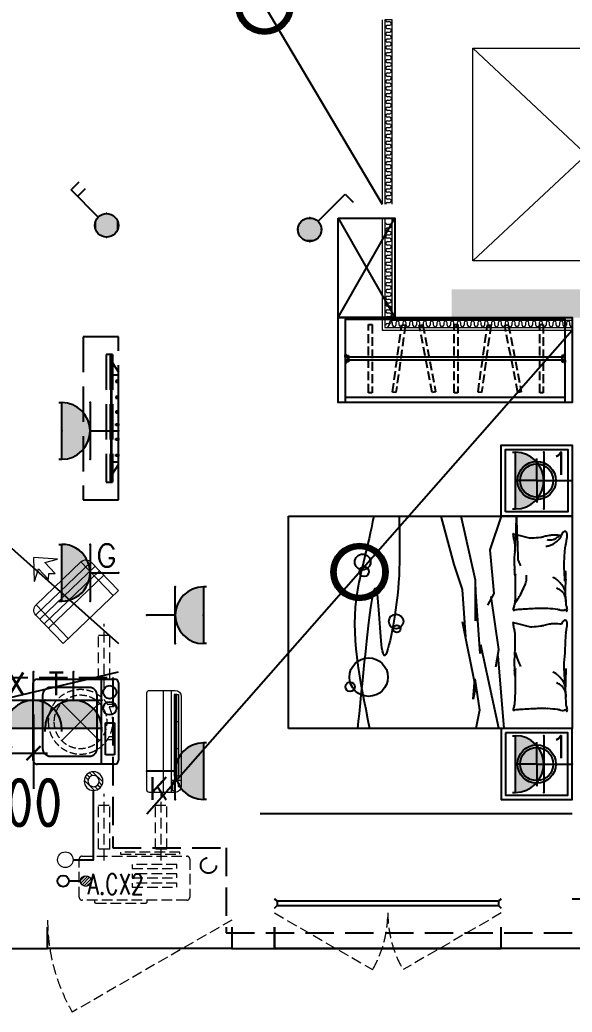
# Model space of a CAD drawing. Extents: x 3443499 to 7125205, y -1700016 to -264854.
# Drawn here: x 3697613 to 3701509, y -839253 to -832253 of the extents above; entities that cross this region are included whole.
import ezdxf
from ezdxf.enums import TextEntityAlignment as Align

# ---------------------------------------------------------------- set-up
doc = ezdxf.new("R2010")
doc.units = 0
doc.header["$LTSCALE"] = 1000
doc.header["$MEASUREMENT"] = 0
for name, pattern in [('$1$DASH', [0.35, 0.25, -0.1]), ('3.5方案汇报，与郭总、侯月琴确定户型_t8$0$高层_t8$0$DASH', [0.35, 0.25, -0.1]), ('A户型$0$DASH', [0.35, 0.25, -0.1]), ('DASH', [0.35, 0.25, -0.1]), ('HIDDEN', [0.375, 0.25, -0.125])]:
    doc.linetypes.add(name, pattern=pattern)
doc.layers.get('0').update_dxf_attribs({"linetype": 'CONTINUOUS'})
doc.layers.get('Defpoints').update_dxf_attribs({"linetype": 'CONTINUOUS'})
for name, color, linetype in [('!!电气', 1, 'CONTINUOUS'), ('!校对', 2, 'CONTINUOUS'), ('3-栏杆1', 252, 'CONTINUOUS'), ('3.5方案汇报，与郭总、侯月琴确定户型_t8$0$2020.03.04 -1安徽标准化洋房户型(UA）_t8_t8$0$A-家具-FURN', 251, 'CONTINUOUS'), ('3.5方案汇报，与郭总、侯月琴确定户型_t8$0$2020.03.04 -1安徽标准化洋房户型(UA）_t8_t8$0$fur', 252, 'CONTINUOUS'), ('3.5方案汇报，与郭总、侯月琴确定户型_t8$0$2020.03.04 -1安徽标准化洋房户型(UA）_t8_t8$0$看线', 154, 'CONTINUOUS'), ('3.5方案汇报，与郭总、侯月琴确定户型_t8$0$高层_t8$0$LS-家具-LB', 8, 'CONTINUOUS'), ('5fur', 175, 'CONTINUOUS'), ('EQUIP-插座', 3, 'CONTINUOUS'), ('EQUIP-照明', 3, 'CONTINUOUS'), ('LS-家具-LB', 8, 'CONTINUOUS'), ('LVTRY', 252, 'CONTINUOUS'), ('TEL_DIM', 3, 'CONTINUOUS'), ('TEL_TEXT', 7, 'CONTINUOUS'), ('VPIPE-凝结', 150, 'CONTINUOUS'), ('VPIPE-雨水', 4, 'DASH'), ('保温', 6, 'CONTINUOUS'), ('看线', 185, 'CONTINUOUS')]:
    doc.layers.add(name, color=color, linetype=linetype)
for name, color, linetype, lineweight in [('3.5方案汇报，与郭总、侯月琴确定户型_t8$0$STAIR', 2, 'CONTINUOUS', 18), ('EQUIP_地漏', 7, 'CONTINUOUS', 18), ('VPIPE-废水', 31, 'TG_F', 18), ('WINDOW', 146, 'CONTINUOUS', 20), ('填充', 251, 'CONTINUOUS', 5), ('平面-空调室内机', 176, 'CONTINUOUS', 9), ('平面-空调预留孔', 252, 'CONTINUOUS', 15)]:
    doc.layers.add(name, color=color, linetype=linetype, lineweight=lineweight)
doc.styles.add('_TCH_DIM', font='SIMPLEX', dxfattribs={"bigfont": 'GBCBIG'})
doc.styles.add('_TEL_DIM', font='SIMPLEX', dxfattribs={"width": 0.8, "height": 3.5, "bigfont": 'HZTXT'})
doc.styles.add('DIM_FONT', font='SIMPLEX', dxfattribs={"width": 0.7, "bigfont": 'GBCBIG'})
doc.styles.get("Standard").update_dxf_attribs({"font": 'gbenor.shx', "bigfont": 'gbcbig.shx'})
doc.styles.add('TG_LINETYPE', font='SIMPLEX', dxfattribs={"width": 0.8, "height": 3, "bigfont": 'HZTXT'})
doc.linetypes.add('TG_F', pattern='A,2,-0.3,["F",TG_LINETYPE,S=0.1,R=0,X=-0.23,Y=-0.15],0', length=2.3)
doc.dimstyles.get("Standard").update_dxf_attribs({"dimscale": 100, "dimtxt": 3.5, "dimasz": 1, "dimexe": 2.5, "dimexo": 3, "dimgap": 1.5, "dimtad": 1, "dimdec": 0, "dimzin": 0, "dimdsep": 46, "dimtxsty": 'Standard', "dimblk": 'ARCHTICK', "dimcen": 0.09, "dimadec": 0, "dimazin": 0, "dimtfac": 1, "dimtdec": 0, "dimtix": 1, "dimtmove": 2, "dimatfit": 3, "dimfxl": 1, "dimtolj": 1, "dimtzin": 0, "dimarcsym": 0})

# ---------------------------------------------------------------- blocks, each defined once
blk = doc.blocks.new('$equip$00001150')
at = {"const_width": 0.1}
blk.add_lwpolyline([(-0.45, 0, 1), (0.45, 0, 1)], format="xyb", close=True, dxfattribs=at)
blk.add_circle((0, 0), 0.5)
at = {"flags": 9}
blk.add_attdef('A', (0, 0), '', height=0.00002, dxfattribs=at)
blk = doc.blocks.new('$equip$00001764')
for p, q in [((-0.5, 1.05), (-0.5, 1)), ((-0.5, 1), (0.5, 1)), ((0.5, 1.05), (0.5, 1)), ((0.5, 0.5), (-0.5, 0.5)), ((0, 0.5), (0, 0))]:
    blk.add_line(p, q)
blk.add_arc((0, 1), 0.5, 180, 0)
for p in [(-0.5, 0.5), (0.5, 0.5), (0, 0)]:
    blk.add_point(p)
for points in [[(0.433, 0.75), (-0.433, 0.75), (0.5, 1), (-0.5, 1)], [(0.25, 0.567), (-0.25, 0.567), (0.433, 0.75), (-0.433, 0.75)], [(0, 0.5), (0, 0.5), (0.25, 0.567), (-0.25, 0.567)]]:
    blk.add_solid(points)
at = {"color": 7, "style": '_TEL_DIM'}
blk.add_attdef('$TEXT$', text='', height=0.4, dxfattribs=at).set_placement((0.303, 0.211), align=Align.MIDDLE_CENTER)
at = {"color": 7, "style": '_TEL_DIM', "flags": 1}
blk.add_attdef('A', text='', height=0.00002, dxfattribs=at).set_placement((0, 0), align=Align.MIDDLE_CENTER)
blk = doc.blocks.new('$equip$00001237')
for p, q in [((-0.5, 1.05), (-0.5, 1)), ((-0.5, 1), (0.5, 1)), ((0.5, 1.05), (0.5, 1)), ((0.5, 0.5), (-0.5, 0.5)), ((0, 0.5), (0, 0))]:
    blk.add_line(p, q)
blk.add_arc((0, 1), 0.5, 180, 0)
for p in [(0, 1), (-0.5, 0.5), (0.5, 0.5), (0, 0)]:
    blk.add_point(p)
for points in [[(0.433, 0.75), (-0.433, 0.75), (0.5, 1), (-0.5, 1)], [(0.25, 0.567), (-0.25, 0.567), (0.433, 0.75), (-0.433, 0.75)], [(0, 0.5), (0, 0.5), (0.25, 0.567), (-0.25, 0.567)]]:
    blk.add_solid(points)
at = {"flags": 9}
blk.add_attdef('A', (0, 0), '', height=0.00002, dxfattribs=at)
blk = doc.blocks.new('$equip$00001962')
for p, q in [((0.147, 0.356), (0.625, 0.833)), ((0.625, 0.833), (0.766, 0.692))]:
    blk.add_line(p, q)
blk.add_circle((0, 0.208), 0.208)
for p in [(0, 0.417), (-0.208, 0.208), (0.208, 0.208), (0, 0)]:
    blk.add_point(p)
for points in [[(-0.104, 0.389), (0.104, 0.389), (-0.18, 0.313), (0.18, 0.313)], [(0, 0.417), (0, 0.417), (-0.104, 0.389), (0.104, 0.389)], [(-0.18, 0.313), (0.18, 0.313), (-0.208, 0.208), (0.208, 0.208)], [(-0.18, 0.104), (0.18, 0.104), (-0.208, 0.208), (0.208, 0.208)], [(-0.104, 0.028), (0.104, 0.028), (-0.18, 0.104), (0.18, 0.104)], [(0, 0), (0, 0), (-0.104, 0.028), (0.104, 0.028)]]:
    blk.add_solid(points)
at = {"layer": 'TEL_TEXT', "style": '_TEL_DIM', "flags": 1}
blk.add_attdef('A', text='', height=0.00002, dxfattribs=at).set_placement((0, 0), align=Align.MIDDLE_CENTER)
blk = doc.blocks.new('$equip$00001963')
for p, q in [((0.147, 0.356), (0.625, 0.833)), ((0.512, 0.72), (0.653, 0.579)), ((0.625, 0.833), (0.766, 0.692))]:
    blk.add_line(p, q)
blk.add_circle((0, 0.208), 0.208)
for p in [(0, 0.417), (-0.208, 0.208), (0.208, 0.208), (0, 0)]:
    blk.add_point(p)
for points in [[(-0.104, 0.389), (0.104, 0.389), (-0.18, 0.313), (0.18, 0.313)], [(0, 0.417), (0, 0.417), (-0.104, 0.389), (0.104, 0.389)], [(-0.18, 0.313), (0.18, 0.313), (-0.208, 0.208), (0.208, 0.208)], [(-0.18, 0.104), (0.18, 0.104), (-0.208, 0.208), (0.208, 0.208)], [(-0.104, 0.028), (0.104, 0.028), (-0.18, 0.104), (0.18, 0.104)], [(0, 0), (0, 0), (-0.104, 0.028), (0.104, 0.028)]]:
    blk.add_solid(points)
at = {"layer": 'TEL_TEXT', "style": '_TEL_DIM', "flags": 1}
blk.add_attdef('A', text='', height=0.00002, dxfattribs=at).set_placement((0, 0), align=Align.MIDDLE_CENTER)
blk = doc.blocks.new('_ArchTick')
at = {"color": 0, "linetype": 'ByBlock', "const_width": 0.15}
blk.add_lwpolyline([(-0.5, -0.5), (0.5, 0.5)], dxfattribs=at)
blk = doc.blocks.new('*D176')
at = {"layer": 'Defpoints', "color": 0, "transparency": 16777216}
for p in [(3697509.1, -836853.4), (3697709.5, -836853.4), (3697709.5, -837427.3)]:
    blk.add_point(p, dxfattribs=at)
at = {"layer": 'TEL_DIM', "color": 0, "lineweight": -2, "transparency": 16777216}
for p, q in [((3697509.1, -837153.4), (3697509.1, -837677.3)), ((3697709.5, -837153.4), (3697709.5, -837677.3)), ((3697509.1, -837427.3), (3697409.1, -837427.3)), ((3697509.1, -837427.3), (3697709.5, -837427.3)), ((3697709.5, -837427.3), (3697809.5, -837427.3))]:
    blk.add_line(p, q, dxfattribs=at)
at = {"layer": 'TEL_DIM', "color": 0, "lineweight": -2, "transparency": 16777216, "xscale": 100, "yscale": 100, "zscale": 100}
blk.add_blockref('_ArchTick', (3697509.1, -837427.3), dxfattribs=at)
at = {"layer": 'TEL_DIM', "color": 0, "lineweight": -2, "transparency": 16777216, "xscale": 100, "yscale": 100, "zscale": 100, "rotation": 180}
blk.add_blockref('_ArchTick', (3697709.5, -837427.3), dxfattribs=at)
at = {"layer": 'TEL_DIM', "color": 0, "transparency": 16777216, "insert": (3697609.3, -837775.7), "char_height": 350, "attachment_point": 5}
blk.add_mtext('\\A1;200', dxfattribs=at)
blk = doc.blocks.new('A$C00A30745')
at = {"layer": '5fur', "color": 252, "linetype": 'A户型$0$DASH'}
for p, q in [((10300, 2164.2), (10050, 2164.2)), ((10050, 2164.2), (10050, 1014.2)), ((10300, 1014.2), (10300, 2164.2)), ((10257.8, 2039.2), (10213.4, 2039.2)), ((10213.4, 2039.2), (10213.4, 1139.2)), ((10241.9, 2039.2), (10241.9, 1139.2)), ((10241.9, 2030.9), (10257.8, 2030.9)), ((10257.8, 2039.2), (10257.8, 1139.2)), ((10241.9, 2020.7), (10257.8, 2020.7)), ((10241.9, 2010.5), (10257.8, 2010.5)), ((10241.9, 2000.2), (10257.8, 2000.2)), ((10241.9, 1990), (10257.8, 1990)), ((10241.9, 1979.8), (10257.8, 1979.8)), ((10241.9, 1969.5), (10257.8, 1969.5)), ((10257.8, 1981.2), (10300, 1914.5)), ((10241.9, 1959.3), (10257.8, 1959.3)), ((10241.9, 1949.1), (10257.8, 1949.1)), ((10241.9, 1938.9), (10257.8, 1938.9)), ((10241.9, 1928.6), (10257.8, 1928.6)), ((10241.9, 1918.4), (10257.8, 1918.4)), ((10241.9, 1908.2), (10257.8, 1908.2)), ((10241.9, 1898), (10257.8, 1898)), ((10257.8, 1896.6), (10300, 1896.6)), ((10300, 1263.9), (10300, 1914.5)), ((10241.9, 1887.7), (10257.8, 1887.7)), ((10241.9, 1877.5), (10257.8, 1877.5)), ((10241.9, 1867.3), (10257.8, 1867.3)), ((10241.9, 1857), (10257.8, 1857)), ((10241.9, 1846.8), (10257.8, 1846.8)), ((10241.9, 1836.6), (10257.8, 1836.6)), ((10241.9, 1826.4), (10257.8, 1826.4)), ((10280.4, 1855.8), (10280.4, 1845.1)), ((10300, 1855.8), (10280.4, 1855.8)), ((10280.4, 1845.1), (10300, 1845.1)), ((10300, 1845.1), (10300, 1855.8)), ((10241.9, 1816.1), (10257.8, 1816.1)), ((10241.9, 1805.9), (10257.8, 1805.9)), ((10241.9, 1795.7), (10257.8, 1795.7)), ((10241.9, 1785.5), (10257.8, 1785.5)), ((10241.9, 1775.2), (10257.8, 1775.2)), ((10241.9, 1765), (10257.8, 1765)), ((10241.9, 1754.8), (10257.8, 1754.8)), ((10241.9, 1744.5), (10257.8, 1744.5)), ((10241.9, 1734.3), (10257.8, 1734.3)), ((10241.9, 1724.1), (10257.8, 1724.1)), ((10241.9, 1713.9), (10257.8, 1713.9)), ((10241.9, 1703.6), (10257.8, 1703.6)), ((10241.9, 1693.4), (10257.8, 1693.4)), ((10241.9, 1683.2), (10257.8, 1683.2)), ((10280.4, 1742.7), (10280.4, 1732)), ((10300, 1742.7), (10280.4, 1742.7)), ((10280.4, 1732), (10300, 1732)), ((10300, 1732), (10300, 1742.7)), ((10241.9, 1673), (10257.8, 1673)), ((10241.9, 1662.7), (10257.8, 1662.7)), ((10241.9, 1652.5), (10257.8, 1652.5)), ((10241.9, 1642.3), (10257.8, 1642.3)), ((10241.9, 1632), (10257.8, 1632)), ((10241.9, 1621.8), (10257.8, 1621.8)), ((10241.9, 1611.6), (10257.8, 1611.6)), ((10280.4, 1639.6), (10280.4, 1628.9)), ((10300, 1639.6), (10280.4, 1639.6)), ((10280.4, 1628.9), (10300, 1628.9)), ((10300, 1628.9), (10300, 1639.6)), ((10241.9, 1601.4), (10257.8, 1601.4)), ((10241.9, 1591.1), (10257.8, 1591.1)), ((10241.9, 1580.9), (10257.8, 1580.9)), ((10241.9, 1570.7), (10257.8, 1570.7)), ((10241.9, 1560.5), (10257.8, 1560.5)), ((10241.9, 1550.2), (10257.8, 1550.2)), ((10280.4, 1538.7), (10280.4, 1549.4)), ((10280.4, 1549.4), (10300, 1549.4)), ((10300, 1549.4), (10300, 1538.7)), ((10241.9, 1540), (10257.8, 1540)), ((10241.9, 1529.8), (10257.8, 1529.8)), ((10241.9, 1519.5), (10257.8, 1519.5)), ((10241.9, 1509.3), (10257.8, 1509.3)), ((10241.9, 1499.1), (10257.8, 1499.1)), ((10241.9, 1488.9), (10257.8, 1488.9)), ((10241.9, 1478.6), (10257.8, 1478.6)), ((10300, 1538.7), (10280.4, 1538.7)), ((10241.9, 1468.4), (10257.8, 1468.4)), ((10241.9, 1458.2), (10257.8, 1458.2)), ((10241.9, 1448), (10257.8, 1448)), ((10241.9, 1437.7), (10257.8, 1437.7)), ((10241.9, 1427.5), (10257.8, 1427.5)), ((10241.9, 1417.3), (10257.8, 1417.3)), ((10241.9, 1407), (10257.8, 1407)), ((10280.4, 1435.7), (10280.4, 1446.4)), ((10280.4, 1446.4), (10300, 1446.4)), ((10300, 1435.7), (10280.4, 1435.7)), ((10300, 1446.4), (10300, 1435.7)), ((10241.9, 1396.8), (10257.8, 1396.8)), ((10241.9, 1386.6), (10257.8, 1386.6)), ((10241.9, 1376.4), (10257.8, 1376.4)), ((10241.9, 1366.1), (10257.8, 1366.1)), ((10241.9, 1355.9), (10257.8, 1355.9)), ((10241.9, 1345.7), (10257.8, 1345.7)), ((10241.9, 1335.4), (10257.8, 1335.4)), ((10280.4, 1322.6), (10280.4, 1333.3)), ((10280.4, 1333.3), (10300, 1333.3)), ((10300, 1333.3), (10300, 1322.6)), ((10241.9, 1325.2), (10257.8, 1325.2)), ((10241.9, 1315), (10257.8, 1315)), ((10241.9, 1304.8), (10257.8, 1304.8)), ((10241.9, 1294.5), (10257.8, 1294.5)), ((10241.9, 1284.3), (10257.8, 1284.3)), ((10241.9, 1274.1), (10257.8, 1274.1)), ((10241.9, 1263.9), (10257.8, 1263.9)), ((10257.8, 1281.7), (10300, 1281.7)), ((10257.8, 1197.1), (10300, 1263.9)), ((10300, 1322.6), (10280.4, 1322.6)), ((10241.9, 1253.6), (10257.8, 1253.6)), ((10241.9, 1243.4), (10257.8, 1243.4)), ((10241.9, 1233.2), (10257.8, 1233.2)), ((10241.9, 1222.9), (10257.8, 1222.9)), ((10241.9, 1212.7), (10257.8, 1212.7)), ((10241.9, 1202.5), (10257.8, 1202.5)), ((10241.9, 1192.3), (10257.8, 1192.3)), ((10213.4, 1139.2), (10257.8, 1139.2)), ((10241.9, 1182), (10257.8, 1182)), ((10241.9, 1171.8), (10257.8, 1171.8)), ((10241.9, 1161.6), (10257.8, 1161.6)), ((10241.9, 1151.4), (10257.8, 1151.4)), ((10241.9, 1141.1), (10257.8, 1141.1)), ((10050, 1014.2), (10300, 1014.2))]:
    blk.add_line(p, q, dxfattribs=at)
blk = doc.blocks.new('$TwtSys$00000543')
at = {"color": 252}
for p, q in [((-94, -9), (9, 94)), ((-9, -94), (94, 9)), ((12, 55), (42, 84)), ((40, 40), (66, 66)), ((55, 12), (84, 42)), ((-84, -42), (-55, -12)), ((-66, -66), (-40, -40)), ((-42, -84), (-12, -55))]:
    blk.add_line(p, q, dxfattribs=at)
for radius in [94, 56.4]:
    blk.add_circle((0, 0), radius, dxfattribs=at)
blk = doc.blocks.new('dnfhfn')
at = {"color": 252, "linetype": '$1$DASH', "ltscale": 0.2}
for p, q in [((101.9, 462.7, 0), (121.9, 462.7, 0)), ((101.9, 417.2, 0), (101.9, 462.7, 0)), ((121.9, 462.7, 0), (121.9, 429, 0)), ((353.1, 462.7, 0), (333.1, 462.7, 0)), ((333.1, 462.7, 0), (333.1, 429, 0)), ((353.1, 417.2, 0), (353.1, 462.7, 0))]:
    blk.add_line(p, q, dxfattribs=at)
at = {"color": 252, "linetype": '$1$DASH', "ltscale": 0.2, "elevation": 0}
for points in [[(94.9, 360.1), (94.9, 360.1), (360.1, 94.9), (360.1, 94.9)], [(360.1, 360.1), (94.9, 94.9), (94.9, 94.9), (360.1, 360.1)]]:
    blk.add_lwpolyline(points, close=True, dxfattribs=at)
at = {"color": 252, "linetype": '$1$DASH', "ltscale": 0.2}
for radius in [227.5, 187.5]:
    blk.add_circle((227.5, 227.5, 0), radius, dxfattribs=at)
blk = doc.blocks.new('$TwtSys$00000141')
at = {"color": 1}
for p, q in [((-47.1, 3.8), (-5, 45.9)), ((-47.1, 3.8), (-5, 45.9)), ((-43.6, -17.5), (17.5, 43.6)), ((-43.6, -17.5), (17.5, 43.6)), ((-33.2, -33.2), (33.2, 33.2)), ((-33.2, -33.2), (33.2, 33.2)), ((-16.2, -43.5), (43.8, 16.4)), ((-16.2, -43.5), (43.8, 16.4)), ((5.7, -46.1), (46.1, -5.7)), ((5.7, -46.1), (46.1, -5.7))]:
    blk.add_line(p, q, dxfattribs=at)
blk.add_circle((0, 0), 47, dxfattribs=at)
blk.add_circle((0, 0), 47, dxfattribs=at)
blk = doc.blocks.new('fergve')
at = {"layer": '平面-空调预留孔', "color": 8, "linetype": 'DASH', "ltscale": 0.3}
for p, q in [((119062.7, 54987.6), (119062.7, 54977.6)), ((119072.7, 54967.6), (119425.6, 54967.6)), ((119435.6, 54977.6), (119435.6, 54987.6))]:
    blk.add_line(p, q, dxfattribs=at)
for points in [[(119666.7, 55326.8), (119246.8, 55326.8), (119246.8, 55311.6), (119666.7, 55311.6)], [(119645.5, 55239.2), (119330, 55239.2), (119330, 55210.2), (119645.5, 55210.2)], [(119645.5, 55173.4), (119330, 55173.4), (119330, 55144.4), (119645.5, 55144.4)], [(119645.5, 55107.6), (119330, 55107.6), (119330, 55078.6), (119645.5, 55078.6)]]:
    blk.add_lwpolyline(points, close=True, dxfattribs=at)
blk.add_lwpolyline([(119715.9, 54987.6), (118975.9, 54987.6, -0.414214), (118955.9, 55007.6), (118955.9, 55277.6, -0.414214), (118975.9, 55297.6), (119715.9, 55297.6, -0.414214), (119735.9, 55277.6), (119735.9, 55007.6, -0.414214)], format="xyb", close=True, dxfattribs=at)
for centre, start, end in [((119072.7, 54977.6), 180, 270), ((119425.6, 54977.6), 270, 0)]:
    blk.add_arc(centre, 10, start, end, dxfattribs=at)
at = {"layer": '平面-空调预留孔', "color": 8, "linetype": 'DASH', "ltscale": 0.3, "style": '_TCH_DIM', "width": 0.705882}
blk.add_text('A.CX2', height=146.88, dxfattribs=at).set_placement((119015.3, 55027.3))
blk = doc.blocks.new('$LinePat$保温层')
at = {"color": 0}
for p, q in [((24, -24), (24, -56)), ((72, -56), (72, -24))]:
    blk.add_line(p, q, dxfattribs=at)
for centre, start, end in [((96, -24), 90, 180), ((0, -24), 0, 90), ((48, -56), 180, 0)]:
    blk.add_arc(centre, 24, start, end, dxfattribs=at)
blk = doc.blocks.new('FSFSFSEFS')
at = {"layer": '填充', "color": 252, "true_color": 0x939598}
for points in [[(502442.4, 522248.5), (502442.4, 520948.5)], [(502512.4, 520948.5), (502512.4, 522248.5), (502462.4, 522248.5), (502462.4, 520948.5)], [(502442.4, 520848.5), (502442.4, 520058.5), (503782.5, 520058.5)], [(502462.4, 520848.5), (502462.4, 520078.5), (503782.5, 520078.5), (503782.5, 520128.5), (502512.4, 520128.5), (502512.4, 520848.5)]]:
    blk.add_lwpolyline(points, dxfattribs=at)
at = {"layer": '填充', "color": 252, "yscale": 0.4999999998742679, "zscale": 0.4999999998742679}
for p, xscale, rotation in [((502467.4, 522198.1), 0.5006377550074883, 90.00000000000567), ((502467.4, 522150), 0.5006377550074883, 90.00000000000567), ((502467.4, 522101.9), 0.5006377550074883, 90.00000000000567), ((502467.4, 522053.9), 0.5006377550074883, 90.00000000000567), ((502467.4, 522005.8), 0.5006377550074883, 90.00000000000567), ((502467.4, 521957.7), 0.5006377550074883, 90.00000000000567), ((502467.4, 521909.7), 0.5006377550074883, 90.00000000000567), ((502467.4, 521861.6), 0.5006377550074883, 90.00000000000567), ((502467.4, 521813.6), 0.5006377550074883, 90.00000000000567), ((502467.4, 521765.5), 0.5006377550074883, 90.00000000000567), ((502467.4, 521717.4), 0.5006377550074883, 90.00000000000567), ((502467.4, 521669.4), 0.5006377550074883, 90.00000000000567), ((502467.4, 521621.3), 0.5006377550074883, 90.00000000000567), ((502467.4, 521573.3), 0.5006377550074883, 90.00000000000567), ((502467.4, 521525.2), 0.5006377550074883, 90.00000000000567), ((502467.4, 521477.1), 0.5006377550074883, 90.00000000000567), ((502467.4, 521429.1), 0.5006377550074883, 90.00000000000567), ((502467.4, 521381), 0.5006377550074883, 90.00000000000567), ((502467.4, 521333), 0.5006377550074883, 90.00000000000567), ((502467.4, 521284.9), 0.5006377550074883, 90.00000000000567), ((502467.4, 521236.8), 0.5006377550074883, 90.00000000000567), ((502467.4, 521188.8), 0.5006377550074883, 90.00000000000567), ((502467.4, 521140.7), 0.5006377550074883, 90.00000000000567), ((502467.4, 521092.6), 0.5006377550074883, 90.00000000000567), ((502467.4, 521044.6), 0.5006377550074883, 90.00000000000567), ((502467.4, 520996.5), 0.5006377550074883, 90.00000000000567), ((502467.4, 520948.5), 0.5006377550074883, 90.00000000000567), ((502467.4, 520768.3), 0.5006377550074883, 90.00000000000567), ((502467.4, 520720.2), 0.5006377550074883, 90.00000000000567), ((502467.4, 520672.1), 0.5006377550074883, 90.00000000000567), ((502467.4, 520624.1), 0.5006377550074883, 90.00000000000567), ((502467.4, 520576), 0.5006377550074883, 90.00000000000567), ((502467.4, 520528), 0.5006377550074883, 90.00000000000567), ((502467.4, 520479.9), 0.5006377550074883, 90.00000000000567), ((502467.4, 520431.8), 0.5006377550074883, 90.00000000000567), ((502467.4, 520383.8), 0.5006377550074883, 90.00000000000567), ((502467.4, 520335.7), 0.5006377550074883, 90.00000000000567), ((502467.4, 520287.6), 0.5006377550074883, 90.00000000000567), ((502467.4, 520239.6), 0.5006377550074883, 90.00000000000567), ((502467.4, 520191.5), 0.5006377550074883, 90.00000000000567), ((502467.4, 520143.5), 0.5006377550074883, 90.00000000000567), ((502467.4, 520095.4), 0.5006377550074883, 90.00000000000567), ((502527.4, 520083.5), 0.5013020832264922, 180.0000000004735), ((502575.5, 520083.5), 0.5013020832264922, 180.0000000004735), ((502623.6, 520083.5), 0.5013020832264922, 180.0000000004735), ((502671.7, 520083.5), 0.5013020832264922, 180.0000000004735), ((502719.9, 520083.5), 0.5013020832264922, 180.0000000004735), ((502768, 520083.5), 0.5013020832264922, 180.0000000004735), ((502816.1, 520083.5), 0.5013020832264922, 180.0000000004735), ((502864.2, 520083.5), 0.5013020832264922, 180.0000000004735), ((502912.4, 520083.5), 0.5013020832264922, 180.0000000004735), ((502960.5, 520083.5), 0.5013020832264922, 180.0000000004735), ((503008.6, 520083.5), 0.5013020832264922, 180.0000000004735), ((503056.7, 520083.5), 0.5013020832264922, 180.0000000004735), ((503104.9, 520083.5), 0.5013020832264922, 180.0000000004735), ((503153, 520083.5), 0.5013020832264922, 180.0000000004735), ((503201.1, 520083.5), 0.5013020832264922, 180.0000000004735), ((503249.2, 520083.5), 0.5013020832264922, 180.0000000004735), ((503297.4, 520083.5), 0.5013020832264922, 180.0000000004735), ((503345.5, 520083.5), 0.5013020832264922, 180.0000000004735), ((503393.6, 520083.5), 0.5013020832264922, 180.0000000004735), ((503441.7, 520083.5), 0.5013020832264922, 180.0000000004735), ((503489.9, 520083.5), 0.5013020832264922, 180.0000000004735), ((503538, 520083.5), 0.5013020832264922, 180.0000000004735), ((503586.1, 520083.5), 0.5013020832264922, 180.0000000004735), ((503634.2, 520083.5), 0.5013020832264922, 180.0000000004735), ((503682.4, 520083.5), 0.5013020832264922, 180.0000000004735), ((503730.5, 520083.5), 0.5013020832264922, 180.0000000004735), ((503778.6, 520083.5), 0.5013020832264922, 180.0000000004735)]:
    blk.add_blockref('$LinePat$保温层', p, dxfattribs=dict(at, xscale=xscale, rotation=rotation))
blk = doc.blocks.new('dasdasf1sa2f31as32f')
at = {"color": 8}
for p, q in [((-116, 585.6), (43.3, 640.5)), ((82.7, 476.6), (43.3, 640.5)), ((-22.8, 585.5), (-116, 585.6)), ((-22.8, 585.5), (-73.4, 493.2)), ((-473.5, 259.7), (-339.5, 504)), ((-269.8, 524.3), (-427.7, 236.5)), ((134.6, 245.5), (-338.8, 505.1)), ((-269.8, 524.3), (113.7, 314)), ((-31.3, 504.4), (-73.4, 493.2)), ((-18.1, 462.9), (-31.3, 504.4)), ((32.4, 555.1), (-18.1, 462.9)), ((82.7, 476.6), (32.4, 555.1)), ((92.6, 168.8), (-380.9, 428.5)), ((114.7, 208.4), (-359.1, 468.2)), ((72.3, 131.9), (-401.1, 391.6)), ((113.7, 314), (-44.2, 26.2)), ((0, 0), (-473.5, 259.7)), ((134, 244.4), (0, 0))]:
    blk.add_line(p, q, dxfattribs=at)
for centre, start, end in [((-294.5, 479.4), 61.25933, 151.25933), ((89, 269), 331.25933, 61.25933)]:
    blk.add_arc(centre, 51.3, start, end, dxfattribs=at)
blk = doc.blocks.new('dongkong')
at = {"layer": '平面-空调预留孔', "color": 8, "linetype": 'HIDDEN', "ltscale": 0.3}
for p, q in [((-603796, 210899.9), (-603796, 210431.5)), ((-603836, 210821), (-603836, 210510.8)), ((-603836, 210821), (-603756, 210821)), ((-603756, 210821), (-603756, 210510.8))]:
    blk.add_line(p, q, dxfattribs=at)
blk.add_lwpolyline([(-603756, 210510.8), (-603836, 210510.8)], dxfattribs=at)
blk = doc.blocks.new('A$C001338C2')
at = {"color": 8}
for p, q in [((845, 303.6), (55, 303.6)), ((109.1, 214.8), (109.1, 303.6)), ((0, 248.6), (0, 22)), ((900, 22), (900, 248.6)), ((22, 0), (878, 0))]:
    blk.add_line(p, q, dxfattribs=at)
at = {"color": 8, "lineweight": 5}
for p, q in [((864.6, 278.7), (144.5, 278.7)), ((144.5, 278.7), (144.5, 265.8)), ((387, 278.7), (144.5, 278.7)), ((144.5, 278.7), (144.5, 252.9)), ((144.5, 265.8), (864.6, 265.8)), ((387, 239.9), (387, 278.7)), ((864.6, 278.7), (622, 278.7)), ((622, 278.7), (622, 239.9)), ((864.6, 252.9), (864.6, 278.7)), ((864.6, 265.8), (864.6, 239.9)), ((900, 214.8), (0, 214.8)), ((144.5, 239.9), (144.5, 252.9)), ((144.5, 252.9), (864.6, 252.9)), ((864.6, 239.9), (144.5, 239.9)), ((622, 239.9), (387, 239.9)), ((900, 143.2), (0, 143.2))]:
    blk.add_line(p, q, dxfattribs=at)
at = {"color": 8}
for points in [[(73.1, 275), (56.8, 275, -0.414214), (51.3, 280.5), (51.3, 283.4, -0.414214), (56.8, 288.9), (73.1, 288.9, -0.414214), (78.6, 283.4), (78.6, 280.5, -0.414214)], [(89.2, 226.4), (22.2, 226.4, -0.414214), (16.7, 231.9), (16.7, 243.1, -0.414214), (22.2, 248.6), (89.2, 248.6, -0.414214), (94.7, 243.1), (94.7, 231.9, -0.414214)]]:
    blk.add_lwpolyline(points, format="xyb", close=True, dxfattribs=at)
for centre, radius, start, end in [((55, 248.6), 55, 90, 180), ((845, 248.6), 55, 360, 90), ((22, 22), 22, 180, 270), ((878, 22), 22, 270, 360)]:
    blk.add_arc(centre, radius, start, end, dxfattribs=at)
blk = doc.blocks.new('A$C263B1184')
at = {"layer": '保温', "linetype": 'Continuous', "ltscale": 10}
h = blk.add_hatch(dxfattribs=at)
h.set_pattern_fill('HEX', color=251, scale=10, angle=90, style=0)
h.set_pattern_definition([(90, (-503782.47, -516048.461), (-16.49778, 1e-15), [9.525, -19.05]), (210, (-503782.47, -516048.461), (8.24889, -14.2874966), [9.525, -19.05]), (150, (-503782.47, -516038.936), (-8.24889, -14.2874966), [9.525, -19.05])])
h.paths.add_polyline_path([(1050.1, 4100), (1050.1, 4300), (-850, 4300), (-850, 4100)])
at = {"layer": '保温', "color": 251, "linetype": 'ByBlock', "ltscale": 10}
blk.add_line((0, 0), (200, 0), dxfattribs=at)
blk = doc.blocks.new('3.5方案汇报，与郭总、侯月琴确定户型_t8$0$2020.03.04 -1安徽标准化洋房户型(UA）_t8_t8$0$A-F-Bed1500-4')
for p, q in [((-750, 0), (750, 0)), ((-750, -2000), (-750, 0)), ((750, 0), (750, -2000)), ((750, -2000), (-750, -2000))]:
    blk.add_line(p, q)
at = {"color": 251}
for p, q in [((-617.8, -386.2), (-597.1, -303.6)), ((8.5, -386.2), (29.2, -303.6)), ((-625.3, -416.2), (-617.8, -386.2)), ((1, -416.2), (8.5, -386.2)), ((750, -478.8), (236.2, -522.2)), ((-511.9, -577.2), (-750, -498.5)), ((-203.9, -549.7), (-511.9, -577.2)), ((-121.4, -593.7), (-203.9, -549.7)), ((192.2, -516.7), (-181.9, -571.7)), ((746.3, -516.7), (159.2, -643.1)), ((313.2, -538.7), (192.2, -516.7)), ((-297.4, -681.6), (-750, -781.9)), ((-11.3, -681.6), (-297.4, -681.6)), ((219.7, -648.6), (-247.9, -681.6)), ((-247.9, -681.6), (-11.3, -681.6)), ((-5.8, -775.1), (461.8, -681.6)), ((159.2, -643.1), (219.7, -648.6)), ((399.8, -687.1), (619.8, -654.1)), ((542.8, -698.1), (399.8, -687.1)), ((461.8, -681.6), (542.8, -698.1)), ((619.8, -654.1), (750, -678.8)), ((-231.4, -775.1), (103.3, -753.3)), ((-750, -926.6), (-407.4, -835.5)), ((-407.4, -835.5), (-231.4, -775.1))]:
    blk.add_line(p, q, dxfattribs=at)
for points in [[(-221.2, -48.4, 0.027842), (-245, -59.1, 0.048685), (-257.6, -67.1, 0.023666), (-285.5, -91.5, 0.031223), (-304.5, -112.2, 0.046801), (-309.6, -119.9, 0.023191), (-317.6, -136.6)], [(-139.2, -42.8, 0.088153), (-173.8, -46.3, 0.088153), (-205, -61.5, 0.077547), (-226.6, -83.1, 0.077547), (-240.7, -110.3)], [(-135.5, -403.1, 0.016108), (-174.4, -376.8, 0.024599), (-201.2, -361.8, 0.009477), (-250.3, -338.5, 0.015937), (-280.1, -326.1, 0.072521), (-296.4, -322.5, 0.033339), (-332.7, -322.4)], [(-521.7, -401.5, 0.009729), (-744.4, -392.5, 0.002723), (-441.6, -382.4, 0.007971), (-419.8, -373.4, 0.007971), (-398.4, -363.6)], [(213.5, -401.5, 0.009729), (240.8, -392.5, 0.009729), (267.7, -382.4, 0.007971), (289.4, -373.4, 0.007971), (310.9, -363.6)]]:
    blk.add_lwpolyline(points, format="xyb", dxfattribs=at)
for centre, radius in [((-6.3, -1241.9), 51.6), ((46.1, -1236.6), 26.2), ((386.6, -1435.5), 135.8), ((-425.4, -1477.4), 55.7), ((-357.3, -1467), 33.5), ((454.7, -1566.4), 33.1)]:
    blk.add_circle(centre, radius, dxfattribs=at)
for centre, radius, start, end in [((-628.3, -50), 13.1, 101.27238, 206.58052), ((-609.5, -40.6), 34.2, 206.58052, 265.59979), ((-613.2, -125.8), 90.4, 90, 101.27238), ((-613.2, -196.5), 161.1, 81.56281, 90), ((-634.3, -338.6), 304.8, 74.25602, 81.56281), ((-485.9, 187.9), 242.2, 254.25602, 262.45315), ((-402.1, 1074.8), 1132.9, 264.1433, 270.00126), ((-402.1, 990.8), 1049, 270, 276.0867), ((-335.3, -196.9), 152.4, 92.53859, 100.18988), ((-468.1, -1934), 1890.1, 84.61873, 86.78996), ((-329.2, -334), 289.7, 85.19815, 92.53859), ((-231.9, 824.8), 873.2, 265.19815, 269.42426), ((-225.6, 1445.8), 1494.3, 269.42426, 271.90789), ((-203.2, 772.7), 820.8, 271.90789, 275.25919), ((-132.9, 9.1), 53.9, 275.25919, 300.65125), ((-90.7, -62.2), 28.9, 85.69746, 120.65125), ((-90.4, -58.4), 25.1, 68.2117, 85.69746), ((-72.2, -48.6), 15.6, 158.0096, 201.42098), ((-82.7, -44.4), 4.28, 78.10694, 158.0096), ((-117.3, -66.3), 32.8, 351.86652, 21.42098), ((-81.3, -37.9), 2.32, 258.10694, 19.56397), ((-82.4, -38.3), 3.42, 19.56397, 68.2117), ((-2.1, -50), 13.1, 101.27238, 206.58052), ((16.8, -40.6), 34.2, 206.58052, 265.59979), ((13, -125.8), 90.4, 90, 101.27238), ((13, -196.5), 161.1, 81.56281, 90), ((-8, -338.6), 304.8, 74.25602, 81.56281), ((347.8, 4073.2), 4127.5, 266.20601, 268.19145), ((307.2, 624.5), 682.7, 262.45315, 270), ((307.2, 990.8), 1049, 270, 276.0867), ((338.9, -334), 289.7, 85.19815, 92.53859), ((498.7, 6156.8), 6203.8, 268.40567, 269.60458), ((436.3, 824.8), 873.2, 265.19815, 269.42426), ((653.8, -374.1), 391.6, 128.38857, 133.81151), ((458.3, -127.3), 76.8, 117.23959, 128.38857), ((362.3, 474.1), 529.3, 276.0867, 280.18988), ((530.3, -267.1), 234, 110.86028, 117.23959), ((442.5, 1445.8), 1494.3, 269.42426, 271.90789), ((521.6, -141.7), 99.2, 126.08636, 143.82335), ((521.6, -141.7), 99.2, 105.93524, 126.08636), ((443.4, 2582.7), 2630.7, 271.06466, 272.93655), ((521.6, -141.7), 99.2, 85.78412, 105.93524), ((573.2, 9.1), 53.9, 275.25919, 300.65125), ((615.4, -62.2), 28.9, 85.69746, 120.65125), ((615.7, -58.4), 25.1, 68.2117, 85.69746), ((633.9, -48.6), 15.6, 158.0096, 201.42098), ((588.9, -66.3), 32.8, 351.86652, 21.42098), ((623.5, -44.4), 4.28, 78.10694, 158.0096), ((624.8, -37.9), 2.32, 258.10694, 19.56397), ((623.8, -38.3), 3.42, 19.56397, 68.2117), ((-123.4, -127.8), 491.8, 173.76764, 180), ((-411.2, -127.8), 204, 180, 189.68437), ((-666.9, -163.1), 89.9, 41.44291, 53.73593), ((-676.3, -199.1), 139.9, 45.09762, 62.79641), ((-639, -138.5), 52.6, 25.35512, 41.44291), ((-728, -180.6), 151.1, 21.81492, 25.35512), ((-778.6, -200.9), 205.6, 18.7799, 21.81492), ((-637.1, -152.8), 56.2, 0, 18.7799), ((-676.3, -199.1), 139.9, 27.39883, 45.09762), ((-676.3, -199.1), 139.9, 16.51498, 27.39883), ((814.4, -224.8), 913.1, 172.3191, 176.63125), ((106.1, -129.3), 198.3, 167.89054, 172.3191), ((-328.3, -36.1), 246, 347.89054, 351.86652), ((502.9, -127.8), 491.8, 173.76764, 180), ((215.1, -127.8), 204, 180, 189.68437), ((534.8, -214.8), 200.2, 151.68324, 156.99723), ((402, -143.2), 49.3, 140.96506, 151.68324), ((538.6, -254), 225.2, 133.81151, 140.96506), ((521.6, -141.7), 99.2, 143.82335, 161.56035), ((1520.6, -224.8), 913.1, 172.3191, 176.63125), ((812.3, -129.3), 198.3, 167.89054, 172.3191), ((377.8, -36.1), 246, 347.89054, 351.86652), ((257.2, -13.7), 882, 189.68437, 192.19838), ((-914.9, -267.1), 317.1, 8.00505, 12.19838), ((-672.5, -152.8), 91.5, 345.31489, 0), ((-676.3, -199.1), 139.9, 5.63113, 16.51498), ((580.5, -211.1), 678.7, 176.63125, 181.63309), ((883.5, -13.7), 882, 189.68437, 192.19838), ((-288.6, -267.1), 317.1, 8.00505, 12.19838), ((1286.7, -211.1), 678.7, 176.63125, 181.63309), ((-1253.2, -314.6), 658.8, 2.66488, 8.00505), ((1266.7, -191.5), 1365.2, 181.63309, 183.05496), ((13519.6, 462.4), 13635.6, 183.05496, 183.50486), ((-627, -314.6), 658.8, 2.66488, 8.00505), ((1972.9, -191.5), 1365.2, 181.63309, 183.05496), ((14225.8, 462.4), 13635.6, 183.05496, 183.50486), ((-662.8, -287.2), 67.7, 345.95481, 2.66488), ((-36.5, -287.2), 67.7, 345.95481, 2.66488), ((-624.4, -416.4), 0.917, 165.95506, 274.08294), ((-643.6, -147.3), 270.8, 274.08294, 279.4841), ((-636.8, -187.8), 229.7, 279.4841, 287.38641), ((-532.4, -521.2), 119.7, 96.43405, 107.38641), ((-529.5, -547.2), 145.9, 78.44144, 96.43405), ((-433.2, 75.2), 484.2, 262.03917, 271.8979), ((-484.5, 994.5), 1404.8, 272.74906, 274.61758), ((-273.5, -1618.3), 1216.5, 92.60963, 94.61758), ((-244.8, -6117.7), 5718.5, 89.71346, 90.97038), ((-321, -340.7), 62.9, 250.78629, 262.77597), ((-222.1, -1563.3), 1164, 86.42603, 89.71346), ((-158.6, -547.2), 145.9, 77.13096, 86.42603), ((-136.2, -449.1), 45.3, 62.71588, 77.13096), ((-80.3, -340.6), 76.7, 242.71588, 253.77885), ((-77.3, -330.3), 87.5, 253.77885, 262.87961), ((230.2, -351.5), 321.2, 183.50486, 189.99836), ((-87.9, -415.8), 1.32, 262.87961, 343.30223), ((-105.2, -410.6), 19.3, 343.30223, 9.99836), ((1.9, -416.4), 0.917, 165.95506, 274.08294), ((-17.3, -147.3), 270.8, 274.08294, 279.4841), ((-10.6, -187.8), 229.7, 279.4841, 287.38641), ((93.9, -521.2), 119.7, 96.43405, 107.38641), ((135.8, -2065.3), 1664, 86.58211, 91.90513), ((281, -178.9), 230.1, 258.44144, 272.74906), ((224.7, 994.5), 1404.8, 272.74906, 274.61758), ((423.3, -6117.7), 5718.5, 89.71346, 90.97038), ((412.3, 653.9), 1057.4, 265.3453, 268.26839), ((435.7, -1618.3), 1216.5, 92.60963, 94.61758), ((446.1, -1563.3), 1164, 86.42603, 89.71346), ((495.2, -1386.3), 985.1, 85.05951, 88.63568), ((570, -449.1), 45.3, 62.71588, 77.13096), ((625.9, -340.6), 76.7, 242.71588, 253.77885), ((628.9, -330.3), 87.5, 253.77885, 262.87961), ((936.3, -351.5), 321.2, 183.50486, 189.99836), ((618.2, -415.8), 1.32, 262.87961, 343.30223), ((601, -410.6), 19.3, 343.30223, 9.99836)]:
    blk.add_arc(centre, radius, start, end, dxfattribs=at)
for points, knots in [([(-750, -1220.9), (-476.8, -1214.8), (-219.5, -1206.6), (406.7, -1343.6), (-750, -1378.3), (203.9, -1456.5), (750, -1514.1)], [0, 0, 0, 0, 692.785923, 915.160849, 1290.08623, 2337.669759, 2337.669759, 2337.669759, 2337.669759]), ([(-750, -1398.9), (-520.4, -1444.7), (-9, -1599.5), (374.4, -1500.2), (750, -1430.3)], [0, 0, 0, 0, 470.099243, 1589.098475, 1589.098475, 1589.098475, 1589.098475])]:
    blk.add_open_spline(points, degree=3, knots=knots, dxfattribs=at)
blk = doc.blocks.new('3.5方案汇报，与郭总、侯月琴确定户型_t8$0$2020.03.04 -1安徽标准化洋房户型(UA）_t8_t8$0$VCBCXVBCXVBV')
at = {"color": 251}
for p, q in [((212022, 120965.5), (212022, 121120.5)), ((212022, 120965.5), (211867, 120965.5)), ((212022, 120965.5), (212022, 120810.5)), ((212022, 120965.5), (212177, 120965.5)), ((212022, 118965.5), (212022, 119120.5)), ((212022, 118965.5), (211867, 118965.5)), ((212022, 118965.5), (212022, 118810.5)), ((212022, 118965.5), (212177, 118965.5))]:
    blk.add_line(p, q, dxfattribs=at)
for points in [[(211772, 120715.5), (211772, 121215.5), (212272, 121215.5), (212272, 120715.5)], [(211772, 119215.5), (211772, 118715.5), (212272, 118715.5), (212272, 119215.5)]]:
    blk.add_lwpolyline(points, close=True)
for points in [[(211802, 120745.5), (211802, 121185.5), (212242, 121185.5), (212242, 120745.5)], [(211802, 119185.5), (211802, 118745.5), (212242, 118745.5), (212242, 119185.5)]]:
    blk.add_lwpolyline(points, close=True, dxfattribs=at)
for centre in [(212022, 120965.5), (212022, 118965.5)]:
    blk.add_circle(centre, 135)
for centre in [(212022, 120965.5), (212022, 118965.5)]:
    blk.add_circle(centre, 117, dxfattribs=at)
at = {"layer": '3.5方案汇报，与郭总、侯月琴确定户型_t8$0$2020.03.04 -1安徽标准化洋房户型(UA）_t8_t8$0$A-家具-FURN', "rotation": 270}
blk.add_blockref('3.5方案汇报，与郭总、侯月琴确定户型_t8$0$2020.03.04 -1安徽标准化洋房户型(UA）_t8_t8$0$A-F-Bed1500-4', (212272, 119965.5), dxfattribs=at)
blk = doc.blocks.new('*U242')
at = {"layer": '3.5方案汇报，与郭总、侯月琴确定户型_t8$0$高层_t8$0$LS-家具-LB'}
for p, q in [((50, -280), (50, -263.4)), ((50, -263.4), (60.2, -263.4)), ((67.8, -280), (50, -280)), ((50, -280), (67.8, -280)), ((60.2, -280), (50, -280)), ((60.2, -263.4), (60.2, -280)), ((67.8, -313.4), (67.8, -267.1)), ((67.8, -267.1), (72.2, -267.1)), ((72.1, -280), (1577.8, -280)), ((72.2, -267.1), (72.2, -313.4)), ((1577.8, -267.1), (1577.8, -313.4)), ((1582.2, -267.1), (1577.8, -267.1)), ((1582.2, -313.4), (1582.2, -267.1)), ((1582.2, -280), (1600, -280)), ((1589.8, -263.4), (1589.8, -280)), ((1600, -263.4), (1589.8, -263.4)), ((1589.8, -280), (1600, -280)), ((1600, -280), (1600, -263.4)), ((67.8, -300.5), (50, -300.5)), ((50, -300.5), (67.8, -300.5)), ((50, -300.5), (50, -317.1)), ((60.2, -300.5), (50, -300.5)), ((50, -317.1), (60.2, -317.1)), ((60.2, -317.1), (60.2, -300.5)), ((72.2, -313.4), (67.8, -313.4)), ((72.1, -300.5), (1577.8, -300.5)), ((1577.8, -313.4), (1582.2, -313.4)), ((1582.2, -300.5), (1600, -300.5)), ((1589.8, -300.5), (1600, -300.5)), ((1589.8, -317.1), (1589.8, -300.5)), ((1600, -317.1), (1589.8, -317.1)), ((1600, -300.5), (1600, -317.1)), ((50, -565), (1600, -565)), ((50, -600), (1600, -600))]:
    blk.add_line(p, q, dxfattribs=at)
blk.add_lwpolyline([(50, -600), (50, -15), (1600, -15), (1600, -600), (1650, -600), (1650, 0), (0, 0), (0, -600), (50, -600)], dxfattribs=at)
at = {"layer": '3.5方案汇报，与郭总、侯月琴确定户型_t8$0$高层_t8$0$LS-家具-LB', "color": 251, "linetype": '3.5方案汇报，与郭总、侯月琴确定户型_t8$0$高层_t8$0$DASH', "ltscale": 0.25}
for points in [[(203.3, -50), (203.3, -530), (228.3, -530), (228.3, -50)], [(450.1, -52), (359.5, -523.3), (384, -528), (474.7, -56.7)], [(573.1, -54), (638.7, -529.5), (663.5, -526), (597.8, -50.5)], [(807.1, -50), (807.1, -530), (832.1, -530), (832.1, -50)], [(1053.9, -52), (963.2, -523.3), (987.8, -528), (1078.4, -56.7)], [(1176.8, -54), (1242.5, -529.5), (1267.2, -526), (1201.6, -50.5)], [(1410.8, -50), (1410.8, -530), (1435.8, -530), (1435.8, -50)]]:
    blk.add_lwpolyline(points, close=True, dxfattribs=at)
blk = doc.blocks.new('A$C25274923')
at = {"color": 252, "linetype": 'DASH', "ltscale": 0.8}
for p, q in [((2840, 3660), (10359.9, 3660)), ((10359.9, 3660), (10359.9, 2460)), ((10359.9, 2460), (11160, 2460)), ((11160, 2460), (11160, 1860)), ((11160, 1860), (16240, 1860))]:
    blk.add_line(p, q, dxfattribs=at)
at = {"color": 252}
for p, q in [((10308.5, 3340), (10371.8, 3340)), ((10308.5, 3115.5), (10308.5, 3340)), ((10371.8, 3340), (10371.8, 3115.5)), ((10371.8, 3115.5), (10308.5, 3115.5)), ((9900, 1750), (9900, 1900)), ((11200, 1900), (11200, 1750)), ((11500, 1750), (11500, 1900)), ((9600, 1750), (9900, 1750)), ((11200, 1750), (11500, 1750))]:
    blk.add_line(p, q, dxfattribs=at)
at = {"layer": '3-栏杆1', "color": 252}
for p, q in [((11520.3, 2082.2), (11500, 2100)), ((11500, 2100), (11520.3, 2082.2)), ((11500, 2033.1), (11520.3, 2052.9)), ((13079.7, 2082.1), (11520.3, 2082.2)), ((11520.3, 2082.2), (11520.3, 2052.9)), ((11520.3, 2052.9), (13079.7, 2052.9)), ((13079.7, 2082.2), (13100, 2100)), ((13100, 2100), (13079.7, 2082.2)), ((13079.7, 2082.2), (13079.7, 2052.9)), ((13079.7, 2052.9), (13100, 2033.1)), ((13100, 2033.1), (13079.7, 2052.9))]:
    blk.add_line(p, q, dxfattribs=at)
at = {"layer": '3.5方案汇报，与郭总、侯月琴确定户型_t8$0$2020.03.04 -1安徽标准化洋房户型(UA）_t8_t8$0$fur'}
for p, q in [((11950, 6900), (12350, 6200)), ((11950, 6200), (12350, 6900))]:
    blk.add_line(p, q, dxfattribs=at)
blk.add_lwpolyline([(11950, 6900), (12350, 6900), (12350, 6200), (11950, 6200)], close=True, dxfattribs=at)
at = {"layer": '3.5方案汇报，与郭总、侯月琴确定户型_t8$0$2020.03.04 -1安徽标准化洋房户型(UA）_t8_t8$0$看线', "color": 252, "ltscale": 10}
blk.add_line((13600, 2700), (11400, 2700), dxfattribs=at)
at = {"layer": '3.5方案汇报，与郭总、侯月琴确定户型_t8$0$STAIR', "color": 252}
for p, q in [((14500, 8100), (12900, 6600)), ((12900, 8100), (14500, 6600))]:
    blk.add_line(p, q, dxfattribs=at)
blk.add_lwpolyline([(12900, 6600), (12900, 8100), (14500, 8100), (14500, 6600)], close=True, dxfattribs=at)
at = {"layer": 'LVTRY', "color": 252}
for p, q in [((9826.4, 3649.7), (10372.8, 3649.7)), ((10277.2, 3649.7), (10277.2, 3049.1)), ((9799.2, 3076.7), (9799.2, 3622.1)), ((10194.8, 3590.3), (9918.9, 3590.3)), ((10400, 3622.1), (10400, 3076.7)), ((9864.9, 3535.6), (9864.9, 3160.1)), ((10248.7, 3160.1), (10248.7, 3535.6)), ((9918.9, 3105.4), (10194.8, 3105.4)), ((10372.8, 3049.1), (9826.4, 3049.1))]:
    blk.add_line(p, q, dxfattribs=at)
for centre, major_axis, start_param, end_param in [((9826.4, 3622.1), (0, 27.6), 0, 1.570796), ((10372.8, 3622.1), (0, 27.6), -1.570796, 0), ((9918.9, 3535.6), (0, 54.7), 0, 1.570796), ((10194.8, 3535.6), (0, 54.7), 4.712389, 6.283185), ((10338.6, 3557.4), (0, 46.9), 1.570796327116953, 7.85398163429654), ((10338.6, 3443.3), (0, 46.9), 1.570796327130222, 7.853981634309808), ((9918.9, 3160.1), (0, 54.7), 1.570796, 3.141593), ((10194.8, 3160.1), (0, 54.7), 3.141593, 4.712389), ((9826.4, 3076.7), (0, 27.6), 1.570796, 3.141593), ((10372.8, 3076.7), (0, 27.6), 3.141593, 4.712389)]:
    blk.add_ellipse(centre, major_axis=major_axis, ratio=0.986385, start_param=start_param, end_param=end_param, dxfattribs=at)
at = {"layer": 'VPIPE-凝结', "color": 252, "ltscale": 0.1}
for points in [[(10080, 2375), (10224.1, 2375), (10224.1, 2864.2)], [(10132.4, 2225), (10050, 2225)]]:
    blk.add_lwpolyline(points, dxfattribs=at)
at = {"layer": 'VPIPE-凝结', "color": 252}
blk.add_circle((10010, 2225), 40, dxfattribs=at)
at = {"layer": 'VPIPE-废水', "color": 252}
blk.add_circle((10025, 2375), 55, dxfattribs=at)
at = {"layer": 'VPIPE-雨水', "color": 252}
blk.add_circle((11035, 2335), 55, dxfattribs=at)
at = {"layer": 'WINDOW', "color": 252, "linetype": 'DASH', "ltscale": 0.3}
for points in [[(11500, 2000), (12192.8, 1600, 0.131652), (12300, 2000)], [(13100, 2000), (12407.2, 1600, -0.131652), (12300, 2000)], [(11200, 1950), (10074.2, 1300, -0.131652), (9900, 1950)]]:
    blk.add_lwpolyline(points, format="xyb", dxfattribs=at)
at = {"layer": '看线', "color": 252, "ltscale": 0.5}
for points in [[(11500, 1900), (11500, 1750), (13100, 1750), (13100, 1900)], [(11200, 1750), (9900, 1750)], [(13700, 1750), (11500, 1750)]]:
    blk.add_lwpolyline(points, dxfattribs=at)
at = {"color": 252}
for name, p in [('A$C263B1184', (13600, 2100)), ('A$C00A30745', (100, 3900)), ('FSFSFSEFS', (-490182.5, -513948.5))]:
    blk.add_blockref(name, p, dxfattribs=at)
at = {"layer": '3.5方案汇报，与郭总、侯月琴确定户型_t8$0$2020.03.04 -1安徽标准化洋房户型(UA）_t8_t8$0$fur'}
blk.add_blockref('3.5方案汇报，与郭总、侯月琴确定户型_t8$0$2020.03.04 -1安徽标准化洋房户型(UA）_t8_t8$0$VCBCXVBCXVBV', (-198672, -115915.5), dxfattribs=at)
at = {"layer": 'EQUIP_地漏', "color": 252, "xscale": -0.7000000000000001, "yscale": 0.7000000000000001, "zscale": 0.7}
blk.add_blockref('$TwtSys$00000543', (10224.1, 2930), dxfattribs=at)
at = {"layer": 'EQUIP_地漏', "color": 252, "xscale": -0.8, "yscale": -0.8, "zscale": 0.8, "rotation": 180}
blk.add_blockref('$TwtSys$00000141', (10170, 2225), dxfattribs=at)
at = {"layer": 'LS-家具-LB', "xscale": -1}
blk.add_blockref('*U242', (13600, 6200), dxfattribs=at)
at = {"layer": '平面-空调室内机', "color": 252, "ltscale": 0.3, "rotation": 180}
for p in [(-593496.1, 214470.7), (-593496.1, 213270.8), (-593096, 213270.8)]:
    blk.add_blockref('dongkong', p, dxfattribs=at)
at = {"layer": '平面-空调预留孔', "color": 252, "xscale": -1}
for name, p, rotation in [('dasdasf1sa2f31as32f', (10009.8, 3900), 15.00000000331026), ('dnfhfn', (9904.9, 3120.3, 0), 270)]:
    blk.add_blockref(name, p, dxfattribs=dict(at, rotation=rotation))
at = {"layer": '平面-空调预留孔', "color": 252, "xscale": -0.800000000046565, "yscale": 0.800000000046565, "zscale": 0.800000000046565, "rotation": 269.9999997665698}
blk.add_blockref('A$C001338C2', (10600.1, 2850), dxfattribs=at)
at = {"layer": '平面-空调预留孔', "color": 252}
blk.add_blockref('fergve', (-108833, -52897.6), dxfattribs=at)
at = {"layer": 'LVTRY', "color": 252, "style": 'DIM_FONT', "text_generation_flag": 4, "width": 0.8, "flags": 9}
for tag, p in [('XSIZE', (10837.5, 12299)), ('YSIZE', (10837.5, 12299)), ('XSIZE', (38237.5, 12299)), ('YSIZE', (38237.5, 12299)), ('XSIZE', (38237.7, 12299)), ('YSIZE', (38237.7, 12299))]:
    blk.add_attdef(tag, p, '', height=0.5, rotation=90.00001, dxfattribs=at)
at = {"layer": 'LVTRY', "color": 252, "style": 'DIM_FONT', "width": 0.8, "flags": 9}
for tag, p in [('XSIZE', (16562.5, 12299)), ('YSIZE', (16562.5, 12299)), ('XSIZE', (43962.5, 12299)), ('YSIZE', (43962.5, 12299)), ('XSIZE', (43962.7, 12299)), ('YSIZE', (43962.7, 12299))]:
    blk.add_attdef(tag, p, '', height=0.5, rotation=89.99999, dxfattribs=at)

msp = doc.modelspace()

# ---------------------------------------------------------------- linework, layer by layer
at = {"layer": '!!电气', "color": 1}
for p, q in [((3698509.1, -830753.4), (3700169, -833553.4)), ((3694609.1, -833353.4), (3698309.1, -836653.4)), ((3691509.1, -838453.4), (3698309.1, -836853.4))]:
    msp.add_line(p, q, dxfattribs=at)
at = {"layer": '!校对', "color": 1}
msp.add_line((3698509.1, -837853.4), (3701509.1, -834443.4), dxfattribs=at)

# ---------------------------------------------------------------- block references
at = {"layer": 'EQUIP-插座', "color": 2, "xscale": 400, "yscale": 400, "zscale": 400, "rotation": 90.000000041201}
msp.add_blockref('$equip$00001237', (3698309.1, -835153.4), dxfattribs=at)
at = {"layer": 'EQUIP-插座', "color": 1}
ref = msp.add_blockref('$equip$00001764', (3701509.1, -835503.9), dxfattribs=dict(at, xscale=400, yscale=400, zscale=400, rotation=89.99999999998705))
ref.add_attrib('$TEXT$', '1', dxfattribs={"layer": '0', "color": 7, "height": 160, "style": '_TEL_DIM'}).set_placement((3701424.7, -835382.7), align=Align.MIDDLE_CENTER)
at = {"layer": 'EQUIP-插座', "color": 2}
ref = msp.add_blockref('$equip$00001764', (3698309.1, -836153.4), dxfattribs=dict(at, xscale=400.0000000000008, yscale=400.0000000000008, zscale=400.0000000000008, rotation=89.99999248658355))
ref.add_attrib('$TEXT$', 'G', dxfattribs={"layer": '0', "color": 7, "height": 160, "style": '_TEL_DIM'}).set_placement((3698224.7, -836032.2), align=Align.MIDDLE_CENTER)
at = {"layer": 'EQUIP-插座', "color": 1, "xscale": 400, "yscale": 400, "zscale": 400, "rotation": 270}
msp.add_blockref('$equip$00001237', (3698509.1, -836453.4), dxfattribs=at)
at = {"layer": 'EQUIP-插座', "color": 1}
ref = msp.add_blockref('$equip$00001764', (3697709.5, -836853.4), dxfattribs=dict(at, xscale=400, yscale=400, zscale=400, rotation=180))
ref.add_attrib('$TEXT$', 'X', dxfattribs={"layer": '0', "color": 7, "height": 160, "style": '_TEL_DIM'}).set_placement((3697588.3, -836937.8), align=Align.MIDDLE_CENTER)
ref = msp.add_blockref('$equip$00001764', (3697991.2, -836853.4), dxfattribs=dict(at, xscale=400, yscale=400, zscale=400, rotation=180))
ref.add_attrib('$TEXT$', 'T', dxfattribs={"layer": '0', "color": 7, "height": 160, "style": '_TEL_DIM'}).set_placement((3697869.9, -836937.8), align=Align.MIDDLE_CENTER)
at = {"layer": 'EQUIP-插座', "color": 2}
ref = msp.add_blockref('$equip$00001764', (3698509.2, -837553.4), dxfattribs=dict(at, xscale=400, yscale=400, zscale=400, rotation=269.9999956682065))
ref.add_attrib('$TEXT$', 'K', dxfattribs={"layer": '0', "color": 7, "height": 160, "style": '_TEL_DIM'}).set_placement((3698593.6, -837674.6), align=Align.MIDDLE_CENTER)
at = {"layer": 'EQUIP-照明', "color": 1, "xscale": 400, "yscale": 400, "zscale": 400}
for p in [(3699339.1, -832153.4), (3700009.1, -836148.4)]:
    msp.add_blockref('$equip$00001150', p, dxfattribs=at)
at = {"layer": 'EQUIP-照明', "color": 6, "xscale": 400, "yscale": 400, "zscale": 400, "rotation": 90}
msp.add_blockref('$equip$00001963', (3698308.6, -833703.3), dxfattribs=at)
at = {"layer": 'EQUIP-照明', "color": 6, "xscale": 400, "yscale": 400, "zscale": 400}
msp.add_blockref('$equip$00001962', (3699657.9, -833816.4), dxfattribs=at)

# ---------------------------------------------------------------- dimensions: what is measured, and where the dimension line sits
at = {"layer": 'TEL_DIM', "color": 6}
dim = msp.add_linear_dim(base=(3697709.5, -837427.3), p1=(3697509.1, -836853.4), p2=(3697709.5, -836853.4), dimstyle='Standard', override={"dimzin": 8}, dxfattribs=at)
dim.commit()
dim.dimension.update_dxf_attribs({"geometry": '*D176', "text_midpoint": (3697609.3, -837775.7), "dimtype": 128})

# ---------------------------------------------------------------- next in the draw order: block references
at = {"layer": '!校对'}
msp.add_blockref('A$C25274923', (3687909.1, -840553.4), dxfattribs=at)

# ---------------------------------------------------------------- next in the draw order: block references
at = {"layer": 'EQUIP-插座', "color": 4}
ref = msp.add_blockref('$equip$00001764', (3701509.1, -837503.4), dxfattribs=dict(at, xscale=400, yscale=400, zscale=400, rotation=89.99999999998697))
ref.add_attrib('$TEXT$', '1', dxfattribs={"layer": '0', "color": 7, "height": 160, "style": '_TEL_DIM'}).set_placement((3701424.7, -837382.2), align=Align.MIDDLE_CENTER)
at = {"layer": 'EQUIP-插座', "xscale": 400, "yscale": 400, "zscale": 400, "rotation": 89.99999999998697}
msp.add_blockref('$equip$00001237', (3701509.1, -837503.4), dxfattribs=at)

doc.saveas('drawing.dxf')
